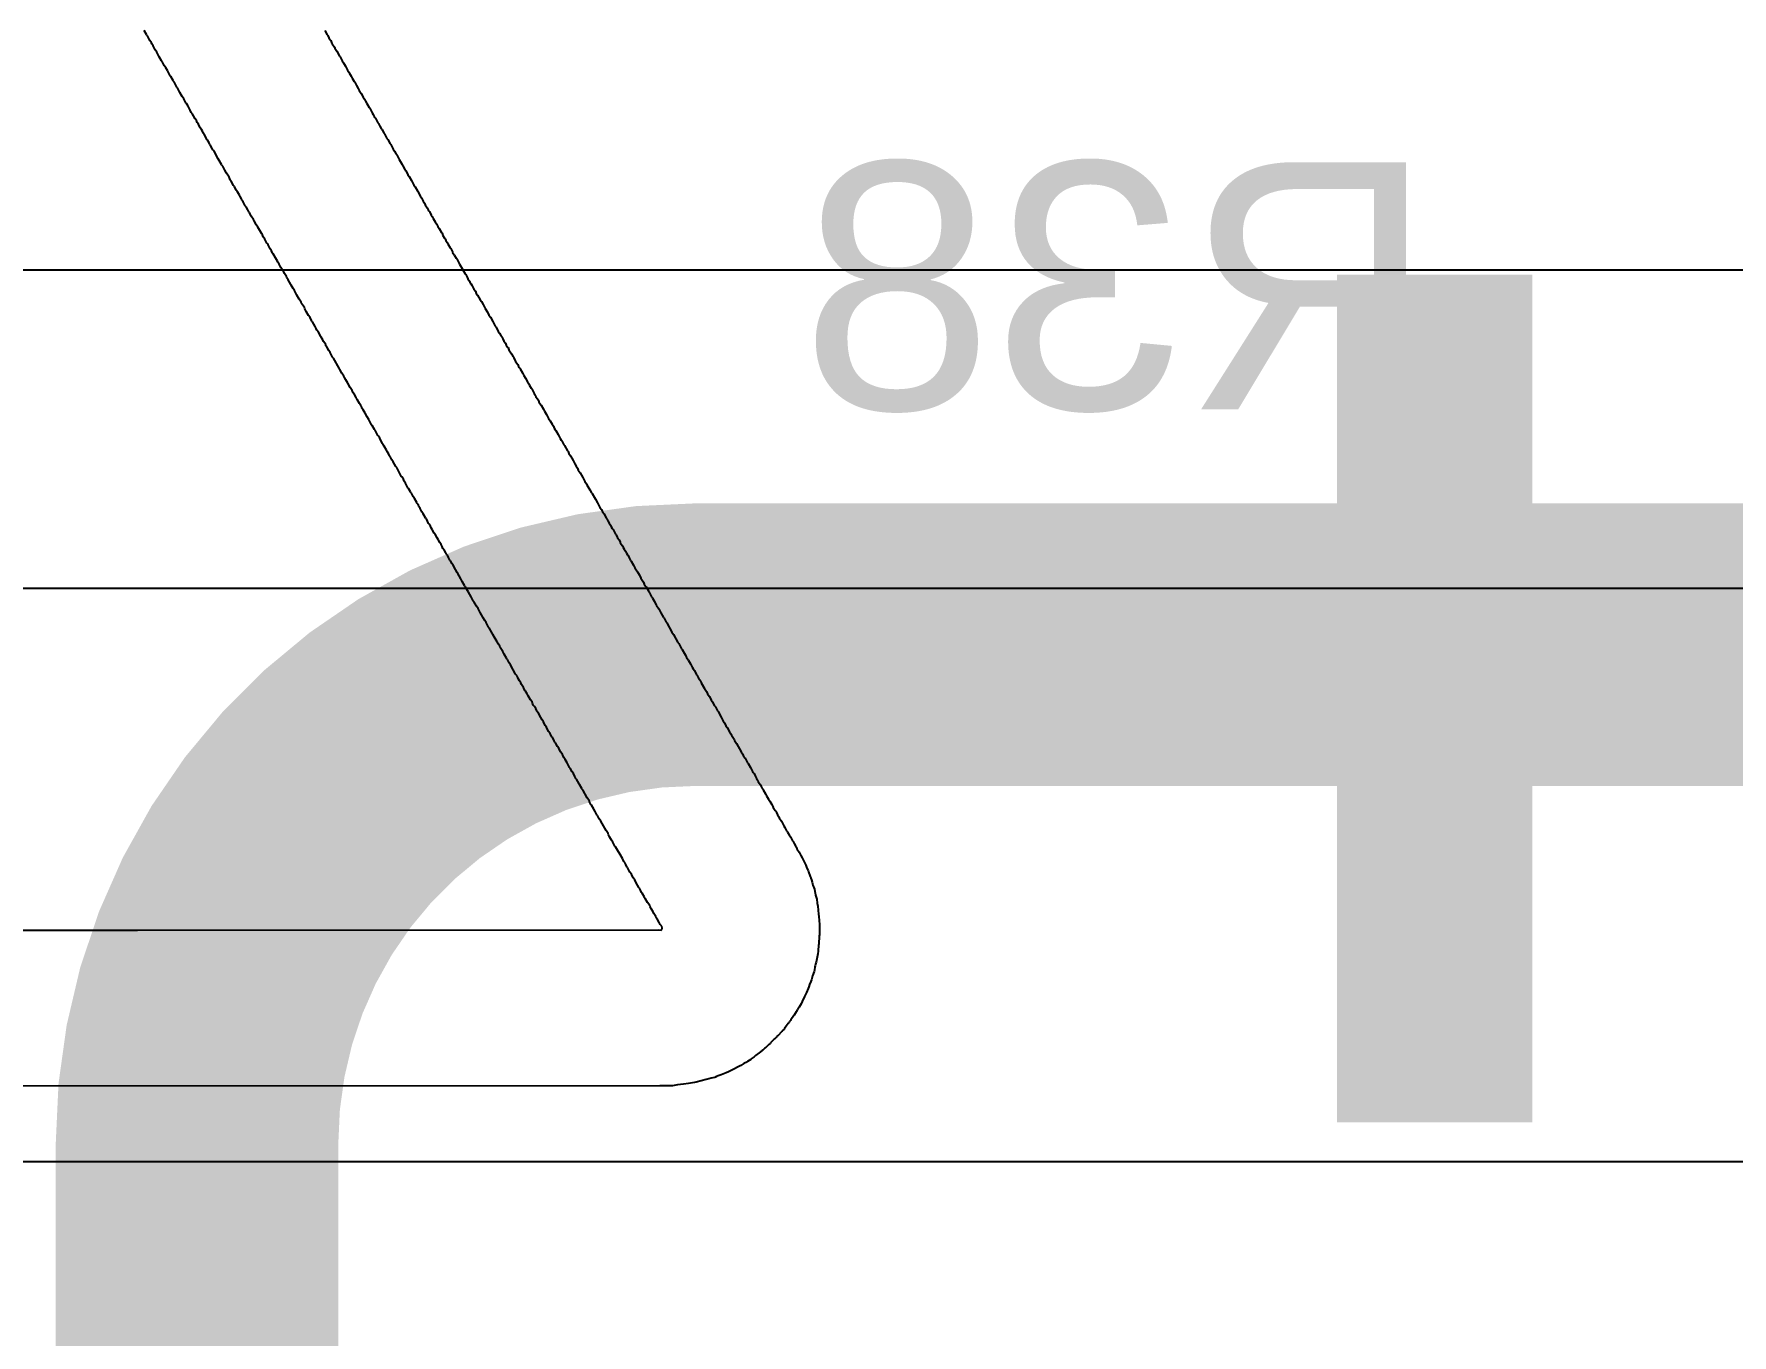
# Model space of a CAD drawing. Header units: inches. Extents: x 0 to 11.2, y -0.2 to 5.5.
# Drawn here: x 2.3409 to 2.5813, y 1.3093 to 1.4935 of the extents above; entities that cross this region are included whole.
import ezdxf

# ---------------------------------------------------------------- set-up
doc = ezdxf.new("R2010")
doc.units = ezdxf.units.IN
doc.header["$MEASUREMENT"] = 0
for name, color, linetype in [('Bottom Layer', 5, 'Continuous'), ('Bottom Overlay', 54, 'Continuous'), ('Top Layer', 1, 'Continuous'), ('Top Overlay', 2, 'Continuous')]:
    doc.layers.add(name, color=color, linetype=linetype)
doc.styles.add('Arial', font='', dxfattribs={"height": 0.2})
doc.styles.add('Arial Black', font='', dxfattribs={"height": 0.2})
doc.styles.get('Arial').set_extended_font_data('Arial')
doc.styles.get('Arial Black').set_extended_font_data('Arial Black')

msp = doc.modelspace()

# ---------------------------------------------------------------- linework, layer by layer
at = {"layer": 'Bottom Layer'}
for points in [[(2.364, 1.33652, 0.04, 0.04, -0.414214), (2.43448, 1.407, 0.04, 0.04, 0)], [(2.43448, 1.407, 0.04, 0.04, 0), (2.646, 1.407, 0.04, 0.04, 0)], [(2.364, 0.67624, 0.04, 0.04, 0), (2.364, 1.33652, 0.04, 0.04, 0)]]:
    msp.add_lwpolyline(points, format="xyseb", dxfattribs=at)
for points in [[(2.42448, 1.407, 0.02, 0.02, 1), (2.44448, 1.407, 0.02, 0.02, 1)], [(2.42448, 1.407, 0.02, 0.02, 1), (2.44448, 1.407, 0.02, 0.02, 1)], [(2.354, 1.33652, 0.02, 0.02, 1), (2.374, 1.33652, 0.02, 0.02, 1)], [(2.354, 1.33652, 0.02, 0.02, 1), (2.374, 1.33652, 0.02, 0.02, 1)]]:
    msp.add_lwpolyline(points, format="xyseb", close=True, dxfattribs=at)
at = {"layer": 'Top Layer'}
for p, q in [((3.1, 1.46), (1.57, 1.46)), ((1.65519, 1.415), (3.19, 1.415)), ((3.31378, 1.33378), (1.73649, 1.33378))]:
    msp.add_line(p, q, dxfattribs=at)
at = {"layer": 'Top Overlay'}
for p, q in [((2.35684, 1.49336), (2.35653, 1.49394)), ((2.35688, 1.49327), (2.35684, 1.49336)), ((2.35697, 1.49319), (2.35688, 1.49327)), ((2.35728, 1.49261), (2.35697, 1.49319)), ((2.3821, 1.49392), (2.38243, 1.49332)), ((2.38243, 1.49332), (2.38252, 1.49323)), ((2.38252, 1.49323), (2.38265, 1.49292)), ((2.38265, 1.49292), (2.38283, 1.49261)), ((2.35733, 1.49252), (2.35728, 1.49261)), ((2.35755, 1.49221), (2.35733, 1.49252)), ((2.35759, 1.49204), (2.35755, 1.49221)), ((2.35777, 1.49177), (2.35759, 1.49204)), ((2.35808, 1.49119), (2.35777, 1.49177)), ((2.3583, 1.49088), (2.35808, 1.49119)), ((2.35834, 1.4908), (2.3583, 1.49088)), ((2.35848, 1.49049), (2.35834, 1.4908)), ((2.35865, 1.49022), (2.35848, 1.49049)), ((2.38283, 1.49261), (2.38292, 1.49252)), ((2.38292, 1.49252), (2.38309, 1.49212)), ((2.38309, 1.49212), (2.38314, 1.49204)), ((2.38314, 1.49204), (2.38345, 1.49159)), ((2.38345, 1.49159), (2.38349, 1.49142)), ((2.38349, 1.49142), (2.38378, 1.491)), ((2.38378, 1.491), (2.38415, 1.49031)), ((2.35896, 1.48964), (2.35865, 1.49022)), ((2.35905, 1.48956), (2.35896, 1.48964)), ((2.35936, 1.48898), (2.35905, 1.48956)), ((2.35958, 1.48867), (2.35936, 1.48898)), ((2.35981, 1.48827), (2.35958, 1.48867)), ((2.3602, 1.48752), (2.35981, 1.48827)), ((2.38415, 1.49031), (2.38424, 1.49022)), ((2.38424, 1.49022), (2.38455, 1.48964)), ((2.38455, 1.48964), (2.38473, 1.48938)), ((2.38473, 1.48938), (2.385, 1.48889)), ((2.385, 1.48889), (2.38531, 1.48832)), ((2.38531, 1.48832), (2.38548, 1.48805)), ((2.38548, 1.48805), (2.38553, 1.48796)), ((2.38553, 1.48796), (2.38579, 1.48748)), ((2.36029, 1.48743), (2.3602, 1.48752)), ((2.3606, 1.48686), (2.36029, 1.48743)), ((2.36065, 1.48677), (2.3606, 1.48686)), ((2.36074, 1.48668), (2.36065, 1.48677)), ((2.36109, 1.48601), (2.36074, 1.48668)), ((2.36113, 1.48593), (2.36109, 1.48601)), ((2.36122, 1.48584), (2.36113, 1.48593)), ((2.36158, 1.48517), (2.36122, 1.48584)), ((2.38579, 1.48748), (2.38597, 1.48721)), ((2.38597, 1.48721), (2.38624, 1.48672)), ((2.38624, 1.48672), (2.38632, 1.48663)), ((2.38632, 1.48663), (2.3865, 1.48624)), ((2.3865, 1.48624), (2.38655, 1.48615)), ((2.38655, 1.48615), (2.38681, 1.48575)), ((2.38681, 1.48575), (2.3869, 1.48553)), ((2.36189, 1.4846), (2.36158, 1.48517)), ((2.36211, 1.48429), (2.36189, 1.4846)), ((2.36237, 1.4838), (2.36211, 1.48429)), ((2.36242, 1.48371), (2.36237, 1.4838)), ((2.36251, 1.48362), (2.36242, 1.48371)), ((2.36273, 1.48323), (2.36251, 1.48362)), ((2.36304, 1.48265), (2.36273, 1.48323)), ((2.3869, 1.48553), (2.38694, 1.48544)), ((2.38694, 1.48544), (2.38725, 1.485)), ((2.38725, 1.485), (2.38752, 1.48451)), ((2.38752, 1.48451), (2.3877, 1.48424)), ((2.3877, 1.48424), (2.38779, 1.48402)), ((2.38779, 1.48402), (2.38783, 1.48393)), ((2.38783, 1.48393), (2.38805, 1.48362)), ((2.38805, 1.48362), (2.38836, 1.48305)), ((2.36317, 1.48234), (2.36304, 1.48265)), ((2.3633, 1.48221), (2.36317, 1.48234)), ((2.36366, 1.48154), (2.3633, 1.48221)), ((2.3637, 1.48145), (2.36366, 1.48154)), ((2.36379, 1.48137), (2.3637, 1.48145)), ((2.3639, 1.48121), (2.36379, 1.48137)), ((2.36401, 1.48092), (2.3639, 1.48121)), ((2.36419, 1.48066), (2.36401, 1.48092)), ((2.38836, 1.48305), (2.38845, 1.48296)), ((2.38845, 1.48296), (2.38849, 1.48287)), ((2.38849, 1.48287), (2.3888, 1.4823)), ((2.3888, 1.4823), (2.38894, 1.48207)), ((2.38894, 1.48207), (2.38905, 1.48179)), ((2.38905, 1.48179), (2.38916, 1.48163)), ((2.38916, 1.48163), (2.38925, 1.48154)), ((2.38925, 1.48154), (2.38929, 1.48145)), ((2.38929, 1.48145), (2.3896, 1.48088)), ((2.3896, 1.48088), (2.38969, 1.48079)), ((2.38969, 1.48079), (2.38987, 1.48039)), ((2.36445, 1.48017), (2.36419, 1.48066)), ((2.36463, 1.47991), (2.36445, 1.48017)), ((2.36476, 1.47968), (2.36463, 1.47991)), ((2.3649, 1.47937), (2.36476, 1.47968)), ((2.36499, 1.47929), (2.3649, 1.47937)), ((2.36534, 1.47862), (2.36499, 1.47929)), ((2.36538, 1.47853), (2.36534, 1.47862)), ((2.36547, 1.47844), (2.36538, 1.47853)), ((2.36569, 1.47805), (2.36547, 1.47844)), ((2.38987, 1.48039), (2.39004, 1.48008)), ((2.39004, 1.48008), (2.39013, 1.47999)), ((2.39013, 1.47999), (2.39018, 1.47991)), ((2.39018, 1.47991), (2.39044, 1.47942)), ((2.39044, 1.47942), (2.39053, 1.47933)), ((2.39053, 1.47933), (2.39088, 1.47867)), ((2.39088, 1.47867), (2.39097, 1.47858)), ((2.39097, 1.47858), (2.39102, 1.47849)), ((2.39102, 1.47849), (2.39133, 1.47791)), ((2.36578, 1.47782), (2.36569, 1.47805)), ((2.36587, 1.47774), (2.36578, 1.47782)), ((2.36618, 1.47716), (2.36587, 1.47774)), ((2.36623, 1.47707), (2.36618, 1.47716)), ((2.36636, 1.47694), (2.36623, 1.47707)), ((2.36698, 1.47579), (2.36636, 1.47694)), ((2.39133, 1.47791), (2.39142, 1.47782)), ((2.39142, 1.47782), (2.39155, 1.47751)), ((2.39155, 1.47751), (2.39177, 1.47712)), ((2.39177, 1.47712), (2.39195, 1.47685)), ((2.39195, 1.47685), (2.39217, 1.47645)), ((2.39217, 1.47645), (2.39226, 1.47636)), ((2.39226, 1.47636), (2.39261, 1.4757)), ((2.36715, 1.47552), (2.36698, 1.47579)), ((2.36746, 1.47495), (2.36715, 1.47552)), ((2.36751, 1.47486), (2.36746, 1.47495)), ((2.36764, 1.47473), (2.36751, 1.47486)), ((2.36795, 1.47415), (2.36764, 1.47473)), ((2.36817, 1.47375), (2.36795, 1.47415)), ((2.36853, 1.47318), (2.36817, 1.47375)), ((2.39261, 1.4757), (2.39301, 1.47495)), ((2.39301, 1.47495), (2.3931, 1.47486)), ((2.3931, 1.47486), (2.39314, 1.47477)), ((2.39314, 1.47477), (2.39345, 1.47419)), ((2.39345, 1.47419), (2.39354, 1.47411)), ((2.39354, 1.47411), (2.39358, 1.47402)), ((2.39358, 1.47402), (2.39385, 1.47353)), ((2.39385, 1.47353), (2.39403, 1.47326)), ((2.36857, 1.47309), (2.36853, 1.47318)), ((2.3687, 1.47278), (2.36857, 1.47309)), ((2.36879, 1.47269), (2.3687, 1.47278)), ((2.36915, 1.47202), (2.36879, 1.47269)), ((2.36919, 1.47194), (2.36915, 1.47202)), ((2.36928, 1.47185), (2.36919, 1.47194)), ((2.36955, 1.47136), (2.36928, 1.47185)), ((2.36972, 1.4711), (2.36955, 1.47136)), ((2.39403, 1.47326), (2.39434, 1.47269)), ((2.39434, 1.47269), (2.39469, 1.47207)), ((2.39469, 1.47207), (2.39487, 1.4718)), ((2.39487, 1.4718), (2.39518, 1.47123)), ((2.39518, 1.47123), (2.39527, 1.47114)), ((2.39527, 1.47114), (2.39558, 1.47056)), ((2.36999, 1.47061), (2.36972, 1.4711)), ((2.37003, 1.47052), (2.36999, 1.47061)), ((2.37012, 1.47043), (2.37003, 1.47052)), ((2.3703, 1.47012), (2.37012, 1.47043)), ((2.37034, 1.46994), (2.3703, 1.47012)), ((2.37052, 1.46968), (2.37034, 1.46994)), ((2.37083, 1.4691), (2.37052, 1.46968)), ((2.37096, 1.46897), (2.37083, 1.4691)), ((2.37118, 1.46857), (2.37096, 1.46897)), ((2.39558, 1.47056), (2.39575, 1.47025)), ((2.39575, 1.47025), (2.39602, 1.46977)), ((2.39602, 1.46977), (2.3962, 1.4695)), ((2.3962, 1.4695), (2.39629, 1.46928)), ((2.39629, 1.46928), (2.39659, 1.46884)), ((2.39659, 1.46884), (2.39671, 1.46855)), ((2.37132, 1.46826), (2.37118, 1.46857)), ((2.3714, 1.46817), (2.37132, 1.46826)), ((2.37158, 1.46786), (2.3714, 1.46817)), ((2.37167, 1.46764), (2.37158, 1.46786)), ((2.37198, 1.4672), (2.37167, 1.46764)), ((2.37207, 1.46698), (2.37198, 1.4672)), ((2.37238, 1.46649), (2.37207, 1.46698)), ((2.37242, 1.4664), (2.37238, 1.46649)), ((2.3726, 1.46609), (2.37242, 1.4664)), ((2.39671, 1.46855), (2.39682, 1.46839)), ((2.39682, 1.46839), (2.3969, 1.46831)), ((2.3969, 1.46831), (2.39695, 1.46822)), ((2.39695, 1.46822), (2.39713, 1.46782)), ((2.39713, 1.46782), (2.39726, 1.4676)), ((2.39726, 1.4676), (2.39744, 1.46733)), ((2.39744, 1.46733), (2.3977, 1.46685)), ((2.3977, 1.46685), (2.39788, 1.46658)), ((2.39788, 1.46658), (2.3981, 1.46618)), ((2.37287, 1.46561), (2.3726, 1.46609)), ((2.37318, 1.46516), (2.37287, 1.46561)), ((2.37324, 1.46501), (2.37318, 1.46516)), ((2.37335, 1.46472), (2.37324, 1.46501)), ((2.37357, 1.46441), (2.37335, 1.46472)), ((2.37384, 1.46392), (2.37357, 1.46441)), ((2.37388, 1.46383), (2.37384, 1.46392)), ((2.3981, 1.46618), (2.39828, 1.46592)), ((2.39828, 1.46592), (2.39859, 1.46534)), ((2.39859, 1.46534), (2.39868, 1.46525)), ((2.39868, 1.46525), (2.39881, 1.46494)), ((2.39881, 1.46494), (2.39903, 1.46454)), ((2.39903, 1.46454), (2.39912, 1.46445)), ((2.39912, 1.46445), (2.39921, 1.46423)), ((2.39921, 1.46423), (2.39938, 1.46392)), ((2.39938, 1.46392), (2.39947, 1.46383)), ((2.37397, 1.46375), (2.37388, 1.46383)), ((2.37408, 1.46359), (2.37397, 1.46375)), ((2.37419, 1.4633), (2.37408, 1.46359)), ((2.37437, 1.46304), (2.37419, 1.4633)), ((2.37455, 1.46273), (2.37437, 1.46304)), ((2.37468, 1.46242), (2.37455, 1.46273)), ((2.37477, 1.46233), (2.37468, 1.46242)), ((2.37508, 1.46175), (2.37477, 1.46233)), ((2.37539, 1.46131), (2.37508, 1.46175)), ((2.39947, 1.46383), (2.39952, 1.46375)), ((2.39952, 1.46375), (2.39983, 1.46317)), ((2.39983, 1.46317), (2.39992, 1.46308)), ((2.39992, 1.46308), (2.39996, 1.46299)), ((2.39996, 1.46299), (2.40014, 1.4626)), ((2.40014, 1.4626), (2.40018, 1.46251)), ((2.40018, 1.46251), (2.4004, 1.4622)), ((2.4004, 1.4622), (2.40045, 1.46211)), ((2.40045, 1.46211), (2.40067, 1.46171)), ((2.40067, 1.46171), (2.40076, 1.46162)), ((2.40076, 1.46162), (2.4008, 1.46153)), ((2.4008, 1.46153), (2.40115, 1.46087)), ((2.37543, 1.46113), (2.37539, 1.46131)), ((2.37561, 1.46087), (2.37543, 1.46113)), ((2.37588, 1.46038), (2.37561, 1.46087)), ((2.37619, 1.45994), (2.37588, 1.46038)), ((2.37623, 1.45985), (2.37619, 1.45994)), ((2.37636, 1.45954), (2.37623, 1.45985)), ((2.37667, 1.4591), (2.37636, 1.45954)), ((2.40115, 1.46087), (2.40129, 1.46065)), ((2.40129, 1.46065), (2.40151, 1.46025)), ((2.40151, 1.46025), (2.4016, 1.46016)), ((2.4016, 1.46016), (2.40164, 1.46007)), ((2.40164, 1.46007), (2.40195, 1.4595)), ((2.40195, 1.4595), (2.40204, 1.45941)), ((2.40204, 1.45941), (2.40222, 1.45901)), ((2.37672, 1.45892), (2.37667, 1.4591)), ((2.37689, 1.45866), (2.37672, 1.45892)), ((2.37725, 1.45799), (2.37689, 1.45866)), ((2.37734, 1.4579), (2.37725, 1.45799)), ((2.3776, 1.45742), (2.37734, 1.4579)), ((2.37778, 1.45715), (2.3776, 1.45742)), ((2.37813, 1.45649), (2.37778, 1.45715)), ((2.40222, 1.45901), (2.40235, 1.45879)), ((2.40235, 1.45879), (2.40257, 1.45848)), ((2.40257, 1.45848), (2.40268, 1.45819)), ((2.40268, 1.45819), (2.40275, 1.45812)), ((2.40275, 1.45812), (2.40288, 1.4579)), ((2.40288, 1.4579), (2.40319, 1.45733)), ((2.40319, 1.45733), (2.40341, 1.45702)), ((2.40341, 1.45702), (2.40352, 1.45673)), ((2.40352, 1.45673), (2.40368, 1.45649)), ((2.37844, 1.45591), (2.37813, 1.45649)), ((2.37875, 1.45547), (2.37844, 1.45591)), ((2.3788, 1.45529), (2.37875, 1.45547)), ((2.3792, 1.45472), (2.3788, 1.45529)), ((2.37924, 1.45454), (2.3792, 1.45472)), ((2.37946, 1.45418), (2.37924, 1.45454)), ((2.40368, 1.45649), (2.4039, 1.45613)), ((2.4039, 1.45613), (2.40408, 1.45582)), ((2.40408, 1.45582), (2.40425, 1.45556)), ((2.40425, 1.45556), (2.40448, 1.45516)), ((2.40448, 1.45516), (2.40465, 1.45489)), ((2.40465, 1.45489), (2.40476, 1.4546)), ((2.40476, 1.4546), (2.40509, 1.45405)), ((2.37977, 1.45361), (2.37946, 1.45418)), ((2.37999, 1.4533), (2.37977, 1.45361)), ((2.38021, 1.4529), (2.37999, 1.4533)), ((2.38026, 1.45281), (2.38021, 1.4529)), ((2.38035, 1.45272), (2.38026, 1.45281)), ((2.3807, 1.45206), (2.38035, 1.45272)), ((2.38088, 1.45175), (2.3807, 1.45206)), ((2.40509, 1.45405), (2.40532, 1.45365)), ((2.40532, 1.45365), (2.40554, 1.45334)), ((2.40554, 1.45334), (2.40585, 1.45277)), ((2.40585, 1.45277), (2.4062, 1.4521)), ((2.4062, 1.4521), (2.40629, 1.45201)), ((2.40629, 1.45201), (2.40633, 1.45193)), ((2.40633, 1.45193), (2.40664, 1.45135)), ((2.38097, 1.45153), (2.38088, 1.45175)), ((2.38119, 1.45122), (2.38097, 1.45153)), ((2.3815, 1.45064), (2.38119, 1.45122)), ((2.38159, 1.45055), (2.3815, 1.45064)), ((2.38181, 1.45016), (2.38159, 1.45055)), ((2.38192, 1.44991), (2.38181, 1.45016)), ((2.38221, 1.44949), (2.38192, 1.44991)), ((2.38225, 1.44931), (2.38221, 1.44949)), ((2.40664, 1.45135), (2.40682, 1.45108)), ((2.40682, 1.45108), (2.40704, 1.45069)), ((2.40704, 1.45069), (2.40713, 1.4506)), ((2.40713, 1.4506), (2.40726, 1.45029)), ((2.40726, 1.45029), (2.40744, 1.44998)), ((2.40744, 1.44998), (2.40766, 1.44967)), ((2.40766, 1.44967), (2.40777, 1.44938)), ((2.38243, 1.44905), (2.38225, 1.44931)), ((2.38265, 1.44865), (2.38243, 1.44905)), ((2.38283, 1.44838), (2.38265, 1.44865)), ((2.38318, 1.44772), (2.38283, 1.44838)), ((2.38323, 1.44763), (2.38318, 1.44772)), ((2.38331, 1.44754), (2.38323, 1.44763)), ((2.38367, 1.44688), (2.38331, 1.44754)), ((2.40777, 1.44938), (2.40795, 1.44911)), ((2.40795, 1.44911), (2.40802, 1.44905)), ((2.40802, 1.44905), (2.40815, 1.44874)), ((2.40815, 1.44874), (2.40833, 1.44843)), ((2.40833, 1.44843), (2.4085, 1.44816)), ((2.4085, 1.44816), (2.40873, 1.44776)), ((2.40873, 1.44776), (2.40881, 1.44768)), ((2.40881, 1.44768), (2.40886, 1.44759)), ((2.40886, 1.44759), (2.40903, 1.44719)), ((2.40903, 1.44719), (2.40908, 1.4471)), ((2.40908, 1.4471), (2.40939, 1.44666)), ((2.38376, 1.44679), (2.38367, 1.44688)), ((2.38411, 1.44613), (2.38376, 1.44679)), ((2.38422, 1.44597), (2.38411, 1.44613)), ((2.38449, 1.44544), (2.38422, 1.44597)), ((2.38477, 1.44502), (2.38449, 1.44544)), ((2.38486, 1.4448), (2.38477, 1.44502)), ((2.38508, 1.44449), (2.38486, 1.4448)), ((2.40939, 1.44666), (2.4095, 1.44637)), ((2.4095, 1.44637), (2.40961, 1.44622)), ((2.40961, 1.44622), (2.4097, 1.44613)), ((2.4097, 1.44613), (2.40974, 1.44604)), ((2.40974, 1.44604), (2.41005, 1.44546)), ((2.41005, 1.44546), (2.41027, 1.44511)), ((2.41027, 1.44511), (2.4105, 1.44471)), ((2.4105, 1.44471), (2.41076, 1.44422)), ((2.38535, 1.444), (2.38508, 1.44449)), ((2.38568, 1.4434), (2.38535, 1.444)), ((2.38597, 1.44298), (2.38568, 1.4434)), ((2.38601, 1.44289), (2.38597, 1.44298)), ((2.3861, 1.44267), (2.38601, 1.44289)), ((2.38628, 1.44241), (2.3861, 1.44267)), ((2.3865, 1.44201), (2.38628, 1.44241)), ((2.41076, 1.44422), (2.41098, 1.44391)), ((2.41098, 1.44391), (2.41107, 1.44369)), ((2.41107, 1.44369), (2.41129, 1.44329)), ((2.41129, 1.44329), (2.41138, 1.4432)), ((2.41138, 1.4432), (2.41174, 1.44254)), ((2.41174, 1.44254), (2.41191, 1.44228)), ((2.38659, 1.44179), (2.3865, 1.44201)), ((2.38668, 1.4417), (2.38659, 1.44179)), ((2.38699, 1.44112), (2.38668, 1.4417)), ((2.38717, 1.44086), (2.38699, 1.44112)), ((2.38721, 1.44077), (2.38717, 1.44086)), ((2.3873, 1.44068), (2.38721, 1.44077)), ((2.38734, 1.4405), (2.3873, 1.44068)), ((2.38752, 1.44024), (2.38734, 1.4405)), ((2.38779, 1.43975), (2.38752, 1.44024)), ((2.41191, 1.44228), (2.41196, 1.4421)), ((2.41196, 1.4421), (2.41218, 1.44179)), ((2.41218, 1.44179), (2.41236, 1.44152)), ((2.41236, 1.44152), (2.4124, 1.44135)), ((2.4124, 1.44135), (2.41269, 1.44092)), ((2.41269, 1.44092), (2.41302, 1.44033)), ((2.41302, 1.44033), (2.4132, 1.44006)), ((2.4132, 1.44006), (2.41346, 1.43957)), ((2.38809, 1.43926), (2.38779, 1.43975)), ((2.38832, 1.43887), (2.38809, 1.43926)), ((2.38871, 1.43811), (2.38832, 1.43887)), ((2.3888, 1.43803), (2.38871, 1.43811)), ((2.38911, 1.43745), (2.3888, 1.43803)), ((2.41346, 1.43957), (2.41377, 1.439)), ((2.41377, 1.439), (2.41399, 1.43869)), ((2.41399, 1.43869), (2.41426, 1.4382)), ((2.41426, 1.4382), (2.41444, 1.43794)), ((2.41444, 1.43794), (2.41455, 1.43765)), ((2.41455, 1.43765), (2.4147, 1.43741)), ((2.3892, 1.43736), (2.38911, 1.43745)), ((2.38956, 1.4367), (2.3892, 1.43736)), ((2.3896, 1.43661), (2.38956, 1.4367)), ((2.38969, 1.43652), (2.3896, 1.43661)), ((2.38987, 1.43621), (2.38969, 1.43652)), ((2.38995, 1.43599), (2.38987, 1.43621)), ((2.39026, 1.4355), (2.38995, 1.43599)), ((2.39031, 1.43541), (2.39026, 1.4355)), ((2.39049, 1.4351), (2.39031, 1.43541)), ((2.3908, 1.43453), (2.39049, 1.4351)), ((2.4147, 1.43741), (2.41479, 1.43732)), ((2.41479, 1.43732), (2.4151, 1.43674)), ((2.4151, 1.43674), (2.41528, 1.43648)), ((2.41528, 1.43648), (2.41539, 1.43619)), ((2.41539, 1.43619), (2.41554, 1.43594)), ((2.41554, 1.43594), (2.41563, 1.43586)), ((2.41563, 1.43586), (2.41568, 1.43577)), ((2.41568, 1.43577), (2.41594, 1.43528)), ((2.41594, 1.43528), (2.41603, 1.43519)), ((2.41603, 1.43519), (2.41643, 1.43444)), ((2.39084, 1.43444), (2.3908, 1.43453)), ((2.39093, 1.43435), (2.39084, 1.43444)), ((2.39115, 1.43395), (2.39093, 1.43435)), ((2.39124, 1.43373), (2.39115, 1.43395)), ((2.39133, 1.43364), (2.39124, 1.43373)), ((2.39159, 1.43316), (2.39133, 1.43364)), ((2.39177, 1.43289), (2.39159, 1.43316)), ((2.39212, 1.43223), (2.39177, 1.43289)), ((2.41643, 1.43444), (2.41652, 1.43435)), ((2.41652, 1.43435), (2.41663, 1.43406)), ((2.41663, 1.43406), (2.41685, 1.43371)), ((2.41685, 1.43371), (2.41705, 1.43338)), ((2.41705, 1.43338), (2.41723, 1.43307)), ((2.41723, 1.43307), (2.4174, 1.4328)), ((2.4174, 1.4328), (2.41749, 1.43258)), ((2.39226, 1.43209), (2.39212, 1.43223)), ((2.39296, 1.43076), (2.39226, 1.43209)), ((2.39303, 1.4307), (2.39296, 1.43076)), ((2.39321, 1.43043), (2.39303, 1.4307)), ((2.39332, 1.43014), (2.39321, 1.43043)), ((2.41749, 1.43258), (2.41767, 1.43227)), ((2.41767, 1.43227), (2.41784, 1.432)), ((2.41784, 1.432), (2.41796, 1.43172)), ((2.41796, 1.43172), (2.41824, 1.43134)), ((2.41824, 1.43134), (2.4186, 1.43068)), ((2.4186, 1.43068), (2.41891, 1.4301)), ((2.3935, 1.42988), (2.39332, 1.43014)), ((2.39381, 1.4293), (2.3935, 1.42988)), ((2.39385, 1.42922), (2.39381, 1.4293)), ((2.39394, 1.42913), (2.39385, 1.42922)), ((2.3942, 1.42864), (2.39394, 1.42913)), ((2.39425, 1.42855), (2.3942, 1.42864)), ((2.39434, 1.42846), (2.39425, 1.42855)), ((2.3946, 1.42798), (2.39434, 1.42846)), ((2.39478, 1.42771), (2.3946, 1.42798)), ((2.41891, 1.4301), (2.41913, 1.42979)), ((2.41913, 1.42979), (2.41917, 1.42961)), ((2.41917, 1.42961), (2.41962, 1.42891)), ((2.41962, 1.42891), (2.41984, 1.42851)), ((2.41984, 1.42851), (2.41993, 1.42842)), ((2.41993, 1.42842), (2.42024, 1.42784)), ((2.39509, 1.42713), (2.39478, 1.42771)), ((2.39513, 1.42705), (2.39509, 1.42713)), ((2.39536, 1.42674), (2.39513, 1.42705)), ((2.3954, 1.42656), (2.39536, 1.42674)), ((2.39558, 1.42629), (2.3954, 1.42656)), ((2.39584, 1.42581), (2.39558, 1.42629)), ((2.39602, 1.42554), (2.39584, 1.42581)), ((2.39633, 1.42497), (2.39602, 1.42554)), ((2.42024, 1.42784), (2.42041, 1.42758)), ((2.42041, 1.42758), (2.42068, 1.42709)), ((2.42068, 1.42709), (2.42103, 1.42643)), ((2.42103, 1.42643), (2.42125, 1.42612)), ((2.42125, 1.42612), (2.42134, 1.42589)), ((2.42134, 1.42589), (2.42139, 1.42581)), ((2.42139, 1.42581), (2.42161, 1.4255)), ((2.42161, 1.4255), (2.42192, 1.42492)), ((2.39637, 1.42488), (2.39633, 1.42497)), ((2.39646, 1.42479), (2.39637, 1.42488)), ((2.39664, 1.42448), (2.39646, 1.42479)), ((2.39673, 1.42426), (2.39664, 1.42448)), ((2.39677, 1.42417), (2.39673, 1.42426)), ((2.39686, 1.42408), (2.39677, 1.42417)), ((2.39704, 1.42377), (2.39686, 1.42408)), ((2.39713, 1.42355), (2.39704, 1.42377)), ((2.3973, 1.42328), (2.39713, 1.42355)), ((2.39757, 1.4228), (2.3973, 1.42328)), ((2.42192, 1.42492), (2.42201, 1.42483)), ((2.42201, 1.42483), (2.42214, 1.42452)), ((2.42214, 1.42452), (2.42232, 1.42421)), ((2.42232, 1.42421), (2.42254, 1.4239)), ((2.42254, 1.4239), (2.42263, 1.42368)), ((2.42263, 1.42368), (2.42276, 1.42346)), ((2.42276, 1.42346), (2.42285, 1.42337)), ((2.42285, 1.42337), (2.42289, 1.42328)), ((2.42289, 1.42328), (2.42325, 1.42262)), ((2.39775, 1.42253), (2.39757, 1.4228)), ((2.39797, 1.42213), (2.39775, 1.42253)), ((2.39814, 1.42187), (2.39797, 1.42213)), ((2.39837, 1.42147), (2.39814, 1.42187)), ((2.39854, 1.42116), (2.39837, 1.42147)), ((2.3987, 1.42091), (2.39854, 1.42116)), ((2.39881, 1.42063), (2.3987, 1.42091)), ((2.42325, 1.42262), (2.42333, 1.42253)), ((2.42333, 1.42253), (2.42347, 1.42222)), ((2.42347, 1.42222), (2.42351, 1.42213)), ((2.42351, 1.42213), (2.42373, 1.42182)), ((2.42373, 1.42182), (2.42387, 1.42151)), ((2.42387, 1.42151), (2.42391, 1.42142)), ((2.42391, 1.42142), (2.4242, 1.421)), ((2.4242, 1.421), (2.42431, 1.42076)), ((2.42431, 1.42076), (2.42444, 1.42054)), ((2.39903, 1.42032), (2.39881, 1.42063)), ((2.39921, 1.42001), (2.39903, 1.42032)), ((2.3993, 1.41979), (2.39921, 1.42001)), ((2.39943, 1.41965), (2.3993, 1.41979)), ((2.39961, 1.41934), (2.39943, 1.41965)), ((2.39978, 1.41894), (2.39961, 1.41934)), ((2.39987, 1.41886), (2.39978, 1.41894)), ((2.40009, 1.41846), (2.39987, 1.41886)), ((2.40023, 1.41824), (2.40009, 1.41846)), ((2.42444, 1.42054), (2.42466, 1.42023)), ((2.42466, 1.42023), (2.42477, 1.41994)), ((2.42477, 1.41994), (2.42493, 1.4197)), ((2.42493, 1.4197), (2.42502, 1.41961)), ((2.42502, 1.41961), (2.42515, 1.4193)), ((2.42515, 1.4193), (2.42537, 1.4189)), ((2.42537, 1.4189), (2.42546, 1.41881)), ((2.42546, 1.41881), (2.42577, 1.41824)), ((2.40056, 1.41764), (2.40023, 1.41824)), ((2.40084, 1.41722), (2.40056, 1.41764)), ((2.40089, 1.41708), (2.40084, 1.41722)), ((2.40111, 1.41673), (2.40089, 1.41708)), ((2.40133, 1.41633), (2.40111, 1.41673)), ((2.40146, 1.41602), (2.40133, 1.41633)), ((2.40155, 1.41593), (2.40146, 1.41602)), ((2.40186, 1.41536), (2.40155, 1.41593)), ((2.42577, 1.41824), (2.42599, 1.41788)), ((2.42599, 1.41788), (2.42617, 1.41757)), ((2.42617, 1.41757), (2.42634, 1.41731)), ((2.42634, 1.41731), (2.42661, 1.41682)), ((2.42661, 1.41682), (2.4267, 1.41673)), ((2.4267, 1.41673), (2.42683, 1.41642)), ((2.42683, 1.41642), (2.42701, 1.41611)), ((2.42701, 1.41611), (2.42719, 1.41585)), ((2.42719, 1.41585), (2.4273, 1.41556)), ((2.40191, 1.41527), (2.40186, 1.41536)), ((2.402, 1.41518), (2.40191, 1.41527)), ((2.40226, 1.41469), (2.402, 1.41518)), ((2.40244, 1.41443), (2.40226, 1.41469)), ((2.40279, 1.41376), (2.40244, 1.41443)), ((2.4031, 1.41319), (2.40279, 1.41376)), ((2.4273, 1.41556), (2.42747, 1.41529)), ((2.42747, 1.41529), (2.42758, 1.41518)), ((2.42758, 1.41518), (2.42789, 1.41461)), ((2.42789, 1.41461), (2.42807, 1.41434)), ((2.42807, 1.41434), (2.42812, 1.41416)), ((2.42812, 1.41416), (2.42834, 1.41376)), ((2.42834, 1.41376), (2.42843, 1.41368)), ((2.42843, 1.41368), (2.42847, 1.41359)), ((2.42847, 1.41359), (2.42874, 1.4131)), ((2.40319, 1.4131), (2.4031, 1.41319)), ((2.40355, 1.41244), (2.40319, 1.4131)), ((2.40377, 1.41213), (2.40355, 1.41244)), ((2.40408, 1.41155), (2.40377, 1.41213)), ((2.40443, 1.41089), (2.40408, 1.41155)), ((2.42874, 1.4131), (2.42882, 1.41301)), ((2.42882, 1.41301), (2.429, 1.41261)), ((2.429, 1.41261), (2.42905, 1.41253)), ((2.42905, 1.41253), (2.42936, 1.41208)), ((2.42936, 1.41208), (2.42967, 1.41151)), ((2.42967, 1.41151), (2.43002, 1.41084)), ((2.40452, 1.4108), (2.40443, 1.41089)), ((2.40474, 1.4104), (2.40452, 1.4108)), ((2.40492, 1.41013), (2.40474, 1.4104)), ((2.40523, 1.40956), (2.40492, 1.41013)), ((2.40527, 1.40947), (2.40523, 1.40956)), ((2.40536, 1.40938), (2.40527, 1.40947)), ((2.40576, 1.40863), (2.40536, 1.40938)), ((2.4058, 1.40854), (2.40576, 1.40863)), ((2.43002, 1.41084), (2.43011, 1.41075)), ((2.43011, 1.41075), (2.43015, 1.41067)), ((2.43015, 1.41067), (2.43042, 1.41018)), ((2.43042, 1.41018), (2.43051, 1.41009)), ((2.43051, 1.41009), (2.43121, 1.40876)), ((2.43121, 1.40876), (2.43144, 1.40845)), ((2.40589, 1.40845), (2.4058, 1.40854)), ((2.4062, 1.40788), (2.40589, 1.40845)), ((2.40647, 1.40739), (2.4062, 1.40788)), ((2.40669, 1.40708), (2.40647, 1.40739)), ((2.40687, 1.40677), (2.40669, 1.40708)), ((2.40691, 1.40659), (2.40687, 1.40677)), ((2.40709, 1.40633), (2.40691, 1.40659)), ((2.40726, 1.40602), (2.40709, 1.40633)), ((2.43144, 1.40845), (2.43206, 1.4073)), ((2.43206, 1.4073), (2.43219, 1.40717)), ((2.43219, 1.40717), (2.43223, 1.40708)), ((2.43223, 1.40708), (2.43259, 1.40642)), ((2.43259, 1.40642), (2.43268, 1.40633)), ((2.43268, 1.40633), (2.43299, 1.40575)), ((2.40749, 1.40566), (2.40726, 1.40602)), ((2.4078, 1.40509), (2.40749, 1.40566)), ((2.40784, 1.405), (2.4078, 1.40509)), ((2.40793, 1.40491), (2.40784, 1.405)), ((2.40819, 1.40442), (2.40793, 1.40491)), ((2.40837, 1.40416), (2.40819, 1.40442)), ((2.40908, 1.40283), (2.40837, 1.40416)), ((2.43299, 1.40575), (2.43316, 1.40549)), ((2.43316, 1.40549), (2.43325, 1.40526)), ((2.43325, 1.40526), (2.4333, 1.40518)), ((2.4333, 1.40518), (2.43352, 1.40487)), ((2.43352, 1.40487), (2.43356, 1.40478)), ((2.43356, 1.40478), (2.43383, 1.40429)), ((2.43383, 1.40429), (2.43392, 1.4042)), ((2.43392, 1.4042), (2.43409, 1.4038)), ((2.40926, 1.40265), (2.40908, 1.40283)), ((2.40943, 1.40234), (2.40926, 1.40265)), ((2.40952, 1.40212), (2.40943, 1.40234)), ((2.40965, 1.4019), (2.40952, 1.40212)), ((2.40983, 1.40159), (2.40965, 1.4019)), ((2.40992, 1.40137), (2.40983, 1.40159)), ((2.43409, 1.4038), (2.43423, 1.40358)), ((2.43423, 1.40358), (2.4344, 1.40332)), ((2.4344, 1.40332), (2.43471, 1.40274)), ((2.43471, 1.40274), (2.4348, 1.40265)), ((2.4348, 1.40265), (2.43493, 1.40234)), ((2.43493, 1.40234), (2.43498, 1.40225)), ((2.43498, 1.40225), (2.43518, 1.40201)), ((2.43518, 1.40201), (2.43529, 1.40181)), ((2.43529, 1.40181), (2.43538, 1.40159)), ((2.43538, 1.40159), (2.43582, 1.40079)), ((2.41023, 1.40093), (2.40992, 1.40137)), ((2.41027, 1.40084), (2.41023, 1.40093)), ((2.41041, 1.40053), (2.41027, 1.40084)), ((2.4105, 1.40044), (2.41041, 1.40053)), ((2.41072, 1.40004), (2.4105, 1.40044)), ((2.41089, 1.39977), (2.41072, 1.40004)), ((2.4112, 1.3992), (2.41089, 1.39977)), ((2.41143, 1.39889), (2.4112, 1.3992)), ((2.43582, 1.40079), (2.43611, 1.40037)), ((2.43611, 1.40037), (2.43626, 1.40004)), ((2.43626, 1.40004), (2.43648, 1.39973)), ((2.43648, 1.39973), (2.43653, 1.39964)), ((2.43653, 1.39964), (2.43679, 1.39916)), ((2.43679, 1.39916), (2.43697, 1.39889)), ((2.41149, 1.39873), (2.41143, 1.39889)), ((2.4116, 1.39845), (2.41149, 1.39873)), ((2.41178, 1.39827), (2.4116, 1.39845)), ((2.41196, 1.39796), (2.41178, 1.39827)), ((2.41209, 1.39765), (2.41196, 1.39796)), ((2.41213, 1.39756), (2.41209, 1.39765)), ((2.41227, 1.39743), (2.41213, 1.39756)), ((2.41249, 1.39703), (2.41227, 1.39743)), ((2.41284, 1.39637), (2.41249, 1.39703)), ((2.43697, 1.39889), (2.43706, 1.39867)), ((2.43706, 1.39867), (2.43724, 1.39836)), ((2.43724, 1.39836), (2.43732, 1.39827)), ((2.43732, 1.39827), (2.43737, 1.39818)), ((2.43737, 1.39818), (2.43768, 1.39761)), ((2.43768, 1.39761), (2.43777, 1.39752)), ((2.43777, 1.39752), (2.43817, 1.39676)), ((2.43817, 1.39676), (2.43848, 1.39619)), ((2.41302, 1.39606), (2.41284, 1.39637)), ((2.41329, 1.39557), (2.41302, 1.39606)), ((2.41346, 1.3953), (2.41329, 1.39557)), ((2.41377, 1.39473), (2.41346, 1.3953)), ((2.41399, 1.39442), (2.41377, 1.39473)), ((2.41404, 1.39433), (2.41399, 1.39442)), ((2.41417, 1.39402), (2.41404, 1.39433)), ((2.43848, 1.39619), (2.43865, 1.39592)), ((2.43865, 1.39592), (2.4387, 1.39583)), ((2.4387, 1.39583), (2.43887, 1.39553)), ((2.43887, 1.39553), (2.43905, 1.39526)), ((2.43905, 1.39526), (2.43936, 1.39468)), ((2.43936, 1.39468), (2.43958, 1.39437)), ((2.43958, 1.39437), (2.43963, 1.3942)), ((2.4143, 1.39389), (2.41417, 1.39402)), ((2.41457, 1.3934), (2.4143, 1.39389)), ((2.41466, 1.39318), (2.41457, 1.3934)), ((2.41475, 1.39309), (2.41466, 1.39318)), ((2.41501, 1.3926), (2.41475, 1.39309)), ((2.41519, 1.39234), (2.41501, 1.3926)), ((2.41545, 1.39185), (2.41519, 1.39234)), ((2.4155, 1.39176), (2.41545, 1.39185)), ((2.43963, 1.3942), (2.44002, 1.39362)), ((2.44002, 1.39362), (2.44007, 1.39344)), ((2.44007, 1.39344), (2.44038, 1.393)), ((2.44038, 1.393), (2.441, 1.39185)), ((2.441, 1.39185), (2.44122, 1.39154)), ((2.41572, 1.39145), (2.4155, 1.39176)), ((2.41576, 1.39136), (2.41572, 1.39145)), ((2.4159, 1.39105), (2.41576, 1.39136)), ((2.41612, 1.39074), (2.4159, 1.39105)), ((2.41638, 1.39026), (2.41612, 1.39074)), ((2.41674, 1.38959), (2.41638, 1.39026)), ((2.41683, 1.3895), (2.41674, 1.38959)), ((2.41709, 1.38902), (2.41683, 1.3895)), ((2.44122, 1.39154), (2.44131, 1.39132)), ((2.44131, 1.39132), (2.44135, 1.39123)), ((2.44135, 1.39123), (2.44157, 1.39092)), ((2.44157, 1.39092), (2.44193, 1.39026)), ((2.44193, 1.39026), (2.44202, 1.39017)), ((2.44202, 1.39017), (2.44233, 1.38959)), ((2.44233, 1.38959), (2.4425, 1.38933)), ((2.41727, 1.38875), (2.41709, 1.38902)), ((2.41749, 1.38835), (2.41727, 1.38875)), ((2.41762, 1.38804), (2.41749, 1.38835)), ((2.41771, 1.38795), (2.41762, 1.38804)), ((2.41807, 1.38729), (2.41771, 1.38795)), ((2.41815, 1.3872), (2.41807, 1.38729)), ((2.41846, 1.38663), (2.41815, 1.3872)), ((2.4425, 1.38933), (2.44261, 1.38904)), ((2.44261, 1.38904), (2.44273, 1.38888)), ((2.44273, 1.38888), (2.44286, 1.38875)), ((2.44286, 1.38875), (2.44299, 1.38844)), ((2.44299, 1.38844), (2.44321, 1.38804)), ((2.44321, 1.38804), (2.44339, 1.38778)), ((2.44339, 1.38778), (2.44343, 1.3876)), ((2.44343, 1.3876), (2.44374, 1.38716)), ((2.44374, 1.38716), (2.44383, 1.38694)), ((2.41851, 1.38654), (2.41846, 1.38663)), ((2.4186, 1.38645), (2.41851, 1.38654)), ((2.41922, 1.3853), (2.4186, 1.38645)), ((2.41953, 1.38486), (2.41922, 1.3853)), ((2.41957, 1.38477), (2.41953, 1.38486)), ((2.41975, 1.38437), (2.41957, 1.38477)), ((2.44383, 1.38694), (2.44401, 1.38663)), ((2.44401, 1.38663), (2.4441, 1.38654)), ((2.4441, 1.38654), (2.44414, 1.38645)), ((2.44414, 1.38645), (2.44445, 1.38587)), ((2.44445, 1.38587), (2.44463, 1.38561)), ((2.44463, 1.38561), (2.44489, 1.38512)), ((2.44489, 1.38512), (2.44507, 1.38486)), ((2.44507, 1.38486), (2.44534, 1.38437)), ((2.41984, 1.38428), (2.41975, 1.38437)), ((2.42015, 1.3837), (2.41984, 1.38428)), ((2.42037, 1.38339), (2.42015, 1.3837)), ((2.42041, 1.38331), (2.42037, 1.38339)), ((2.42059, 1.38291), (2.42041, 1.38331)), ((2.42068, 1.38282), (2.42059, 1.38291)), ((2.42094, 1.38233), (2.42068, 1.38282)), ((2.42117, 1.38202), (2.42094, 1.38233)), ((2.44534, 1.38437), (2.44551, 1.3841)), ((2.44551, 1.3841), (2.44556, 1.38393)), ((2.44556, 1.38393), (2.44585, 1.38351)), ((2.44585, 1.38351), (2.44591, 1.38344)), ((2.44591, 1.38344), (2.446, 1.38322)), ((2.446, 1.38322), (2.44618, 1.38291)), ((2.44618, 1.38291), (2.44636, 1.38264)), ((2.44636, 1.38264), (2.4464, 1.38247)), ((2.4464, 1.38247), (2.44671, 1.38202)), ((2.42152, 1.38136), (2.42117, 1.38202)), ((2.4219, 1.38067), (2.42152, 1.38136)), ((2.42218, 1.38025), (2.4219, 1.38067)), ((2.42223, 1.38007), (2.42218, 1.38025)), ((2.4224, 1.37981), (2.42223, 1.38007)), ((2.42267, 1.37932), (2.4224, 1.37981)), ((2.44671, 1.38202), (2.44706, 1.38136)), ((2.44706, 1.38136), (2.4472, 1.38114)), ((2.4472, 1.38114), (2.44746, 1.38065)), ((2.44746, 1.38065), (2.44755, 1.38056)), ((2.44755, 1.38056), (2.44759, 1.38047)), ((2.44759, 1.38047), (2.44782, 1.38007)), ((2.44782, 1.38007), (2.44799, 1.37981)), ((2.44799, 1.37981), (2.4483, 1.37923)), ((2.42285, 1.37906), (2.42267, 1.37932)), ((2.42316, 1.37848), (2.42285, 1.37906)), ((2.42325, 1.37839), (2.42316, 1.37848)), ((2.42351, 1.37791), (2.42325, 1.37839)), ((2.42387, 1.37729), (2.42351, 1.37791)), ((2.4483, 1.37923), (2.44839, 1.37914)), ((2.44839, 1.37914), (2.44852, 1.37883)), ((2.44852, 1.37883), (2.4487, 1.37853)), ((2.4487, 1.37853), (2.44888, 1.37826)), ((2.44888, 1.37826), (2.44892, 1.37808)), ((2.44892, 1.37808), (2.44923, 1.37764)), ((2.44923, 1.37764), (2.44941, 1.37724)), ((2.42422, 1.37671), (2.42387, 1.37729)), ((2.42426, 1.37662), (2.42422, 1.37671)), ((2.4244, 1.37631), (2.42426, 1.37662)), ((2.42453, 1.37618), (2.4244, 1.37631)), ((2.42471, 1.37587), (2.42453, 1.37618)), ((2.42484, 1.37556), (2.42471, 1.37587)), ((2.42493, 1.37547), (2.42484, 1.37556)), ((2.42528, 1.37481), (2.42493, 1.37547)), ((2.44941, 1.37724), (2.44945, 1.37715)), ((2.44945, 1.37715), (2.44968, 1.37684)), ((2.44968, 1.37684), (2.44976, 1.37662)), ((2.44976, 1.37662), (2.44987, 1.37633)), ((2.44987, 1.37633), (2.45016, 1.37578)), ((2.45016, 1.37578), (2.45032, 1.37536)), ((2.45032, 1.37536), (2.45052, 1.37503)), ((2.45052, 1.37503), (2.45056, 1.37485)), ((2.4255, 1.3745), (2.42528, 1.37481)), ((2.42555, 1.37441), (2.4255, 1.3745)), ((2.42573, 1.37401), (2.42555, 1.37441)), ((2.42595, 1.3737), (2.42573, 1.37401)), ((2.42617, 1.3733), (2.42595, 1.3737)), ((2.42652, 1.37264), (2.42617, 1.3733)), ((2.42661, 1.37255), (2.42652, 1.37264)), ((2.45056, 1.37485), (2.4508, 1.37416)), ((2.4508, 1.37416), (2.45087, 1.37397)), ((2.45087, 1.37397), (2.45089, 1.37394)), ((2.45089, 1.37394), (2.45098, 1.37372)), ((2.45098, 1.37372), (2.45107, 1.37337)), ((2.45107, 1.37337), (2.45111, 1.37315)), ((2.45111, 1.37315), (2.45116, 1.37297)), ((2.45116, 1.37297), (2.4514, 1.37237)), ((2.42679, 1.37224), (2.42661, 1.37255)), ((2.42692, 1.37193), (2.42679, 1.37224)), ((2.42701, 1.37184), (2.42692, 1.37193)), ((2.42732, 1.37126), (2.42701, 1.37184)), ((2.42736, 1.37118), (2.42732, 1.37126)), ((2.42745, 1.37109), (2.42736, 1.37118)), ((2.42776, 1.37051), (2.42745, 1.37109)), ((2.42807, 1.37007), (2.42776, 1.37051)), ((2.4514, 1.37237), (2.45145, 1.37206)), ((2.45145, 1.37206), (2.45149, 1.37188)), ((2.45149, 1.37188), (2.45156, 1.37155)), ((2.45156, 1.37155), (2.4516, 1.37138)), ((2.4516, 1.37138), (2.45167, 1.37113)), ((2.45167, 1.37113), (2.45171, 1.37095)), ((2.45171, 1.37095), (2.4518, 1.37042)), ((2.4518, 1.37042), (2.45187, 1.37)), ((2.42812, 1.36989), (2.42807, 1.37007)), ((2.42834, 1.36958), (2.42812, 1.36989)), ((2.42856, 1.36918), (2.42834, 1.36958)), ((2.42867, 1.36894), (2.42856, 1.36918)), ((2.42896, 1.36852), (2.42867, 1.36894)), ((2.429, 1.36834), (2.42896, 1.36852)), ((2.42918, 1.36808), (2.429, 1.36834)), ((2.4294, 1.36768), (2.42918, 1.36808)), ((2.45187, 1.37), (2.45193, 1.36941)), ((2.45193, 1.36941), (2.45198, 1.36883)), ((2.45198, 1.36883), (2.45202, 1.36852)), ((2.45202, 1.36852), (2.45209, 1.36739)), ((2.23082, 1.36659), (2.35558, 1.36659)), ((2.35558, 1.36659), (2.42936, 1.36662)), ((2.42936, 1.36662), (2.42969, 1.36659)), ((2.42949, 1.36746), (2.4294, 1.36768)), ((2.42955, 1.36739), (2.42949, 1.36746)), ((2.42978, 1.36713), (2.42955, 1.36739)), ((2.42969, 1.36659), (2.4298, 1.3667)), ((2.42984, 1.36688), (2.42978, 1.36713)), ((2.4298, 1.3667), (2.42984, 1.36688)), ((2.45207, 1.36578), (2.45202, 1.36462)), ((2.45211, 1.36591), (2.45207, 1.36578)), ((2.45209, 1.36739), (2.45211, 1.36591)), ((2.45182, 1.36301), (2.45173, 1.36252)), ((2.45187, 1.36323), (2.45182, 1.36301)), ((2.45191, 1.36363), (2.45187, 1.36323)), ((2.45198, 1.36449), (2.45191, 1.36363)), ((2.45202, 1.36462), (2.45198, 1.36449)), ((2.45134, 1.36075), (2.45111, 1.36013)), ((2.45138, 1.36093), (2.45134, 1.36075)), ((2.45147, 1.36137), (2.45138, 1.36093)), ((2.45151, 1.36155), (2.45147, 1.36137)), ((2.45156, 1.36177), (2.45151, 1.36155)), ((2.45162, 1.36206), (2.45156, 1.36177)), ((2.45169, 1.3623), (2.45162, 1.36206)), ((2.45173, 1.36252), (2.45169, 1.3623)), ((2.45052, 1.35834), (2.45025, 1.35776)), ((2.45061, 1.35856), (2.45052, 1.35834)), ((2.45069, 1.35887), (2.45061, 1.35856)), ((2.45089, 1.35933), (2.45069, 1.35887)), ((2.45098, 1.35956), (2.45089, 1.35933)), ((2.45103, 1.35973), (2.45098, 1.35956)), ((2.45107, 1.35995), (2.45103, 1.35973)), ((2.45111, 1.36013), (2.45107, 1.35995)), ((2.4495, 1.35617), (2.44923, 1.35568)), ((2.44968, 1.35648), (2.4495, 1.35617)), ((2.45001, 1.35721), (2.44968, 1.35648)), ((2.45014, 1.35747), (2.45001, 1.35721)), ((2.45025, 1.35776), (2.45014, 1.35747)), ((2.44768, 1.35338), (2.44737, 1.35298)), ((2.44773, 1.35347), (2.44768, 1.35338)), ((2.44782, 1.35356), (2.44773, 1.35347)), ((2.44786, 1.35364), (2.44782, 1.35356)), ((2.44799, 1.35378), (2.44786, 1.35364)), ((2.44804, 1.35387), (2.44799, 1.35378)), ((2.44848, 1.35449), (2.44804, 1.35387)), ((2.44852, 1.35457), (2.44848, 1.35449)), ((2.44883, 1.35502), (2.44852, 1.35457)), ((2.44901, 1.35533), (2.44883, 1.35502)), ((2.44906, 1.35542), (2.44901, 1.35533)), ((2.44923, 1.35568), (2.44906, 1.35542)), ((2.44571, 1.35114), (2.44523, 1.35066)), ((2.4458, 1.35119), (2.44571, 1.35114)), ((2.44596, 1.35139), (2.4458, 1.35119)), ((2.446, 1.35148), (2.44596, 1.35139)), ((2.44611, 1.35159), (2.446, 1.35148)), ((2.4462, 1.35163), (2.44611, 1.35159)), ((2.4468, 1.35223), (2.4462, 1.35163)), ((2.44684, 1.35232), (2.4468, 1.35223)), ((2.44711, 1.35258), (2.44684, 1.35232)), ((2.44715, 1.35267), (2.44711, 1.35258)), ((2.44737, 1.35298), (2.44715, 1.35267)), ((2.44284, 1.34866), (2.44259, 1.34847)), ((2.44292, 1.34871), (2.44284, 1.34866)), ((2.44304, 1.34882), (2.44292, 1.34871)), ((2.44359, 1.34924), (2.44304, 1.34882)), ((2.44399, 1.34955), (2.44359, 1.34924)), ((2.44408, 1.34959), (2.44399, 1.34955)), ((2.44439, 1.3499), (2.44408, 1.34959)), ((2.44447, 1.34995), (2.44439, 1.3499)), ((2.44487, 1.35035), (2.44447, 1.34995)), ((2.44496, 1.35039), (2.44487, 1.35035)), ((2.44512, 1.35055), (2.44496, 1.35039)), ((2.44516, 1.35063), (2.44512, 1.35055)), ((2.44523, 1.35066), (2.44516, 1.35063)), ((2.43841, 1.34619), (2.43819, 1.3461)), ((2.4389, 1.34641), (2.43841, 1.34619)), ((2.43921, 1.34654), (2.4389, 1.34641)), ((2.4396, 1.34672), (2.43921, 1.34654)), ((2.44098, 1.34742), (2.4396, 1.34672)), ((2.44142, 1.34773), (2.44098, 1.34742)), ((2.44151, 1.34778), (2.44142, 1.34773)), ((2.44182, 1.34791), (2.44151, 1.34778)), ((2.44191, 1.348), (2.44182, 1.34791)), ((2.44239, 1.34827), (2.44191, 1.348)), ((2.44259, 1.34847), (2.44239, 1.34827)), ((2.42953, 1.34453), (2.2032, 1.3445)), ((2.4313, 1.34457), (2.42953, 1.34453)), ((2.43175, 1.34466), (2.4313, 1.34457)), ((2.43201, 1.3447), (2.43175, 1.34466)), ((2.43245, 1.34475), (2.43201, 1.3447)), ((2.43285, 1.34479), (2.43245, 1.34475)), ((2.43356, 1.34488), (2.43285, 1.34479)), ((2.43414, 1.34497), (2.43356, 1.34488)), ((2.4344, 1.34501), (2.43414, 1.34497)), ((2.43465, 1.34508), (2.4344, 1.34501)), ((2.43606, 1.34543), (2.43465, 1.34508)), ((2.43644, 1.34554), (2.43606, 1.34543)), ((2.43679, 1.34563), (2.43644, 1.34554)), ((2.43701, 1.34568), (2.43679, 1.34563)), ((2.4373, 1.34574), (2.43701, 1.34568)), ((2.43755, 1.34585), (2.4373, 1.34574)), ((2.43777, 1.34594), (2.43755, 1.34585)), ((2.43819, 1.3461), (2.43777, 1.34594))]:
    msp.add_line(p, q, dxfattribs=at)

# ---------------------------------------------------------------- texts
at = {"layer": 'Bottom Overlay', "style": 'Arial', "text_generation_flag": 2}
msp.add_text('R38', height=0.035, dxfattribs=at).set_placement((2.53916, 1.4403))
at = {"layer": 'Top Overlay', "style": 'Arial Black'}
msp.add_text('HIGH VOLTAGE', height=0.12, rotation=360, dxfattribs=at).set_placement((2.51255, 1.3394))

doc.saveas('drawing.dxf')
